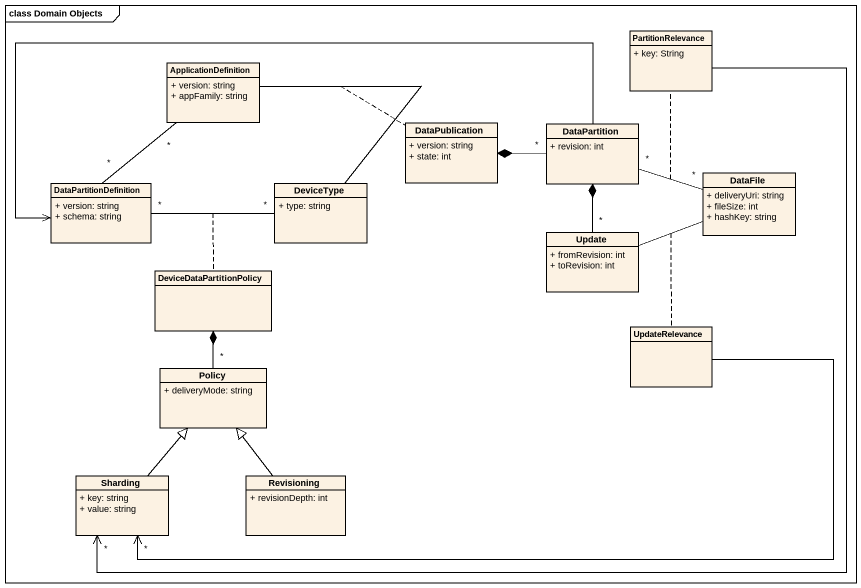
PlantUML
@startuml
mainframe class Domain Objects
hide circle
hide empty members
skinparam classAttributeIconSize 0
class PartitionRelevance {
  + key: String
}
class ApplicationDefinition {
  + version: string
  + appFamily: string
}
class DataPublication {
  + version: string
  + state: int
}
class DataPartition {
  + revision: int
}
class DataPartitionDefinition {
  + version: string
  + schema: string
}
class DeviceType {
  + type: string
}
class DataFile {
  + deliveryUri: string
  + fileSize: int
  + hashKey: string
}
class Update {
  + fromRevision: int
  + toRevision: int
}
class DeviceDataPartitionPolicy
class UpdateRelevance
class Policy {
  + deliveryMode: string
}
class Sharding {
  + key: string
  + value: string
}
class Revisioning {
  + revisionDepth: int
}
PartitionRelevance --> "*" Sharding
ApplicationDefinition "*" -- "*" DataPartitionDefinition
ApplicationDefinition -- DeviceType
(ApplicationDefinition, DeviceType) .. DataPublication
DataPartition "*" -left-* DataPublication
DataPartition -left-> DataPartitionDefinition
DataPartition "*" -right- "*" DataFile
(DataPartition, DataFile) .. PartitionRelevance
DataPartitionDefinition "*" -right- "*" DeviceType
(DataPartitionDefinition, DeviceType) .. DeviceDataPartitionPolicy
Update "*" -up-* DataPartition
Update -right- DataFile
(Update, DataFile) .. UpdateRelevance
UpdateRelevance -left-> "*" Sharding
Policy "*" -up-* DeviceDataPartitionPolicy
Sharding -up-|> Policy
Revisioning -up-|> Policy
@enduml
